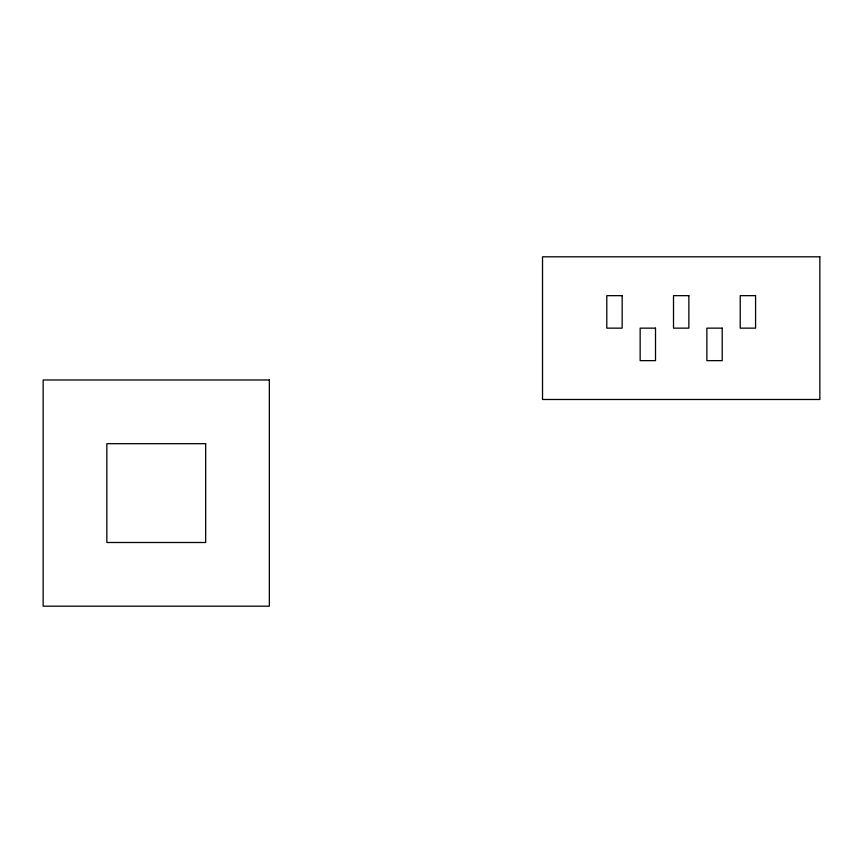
<?xml version="1.0" encoding="UTF-8"?>
<svg xmlns="http://www.w3.org/2000/svg" width="863" height="863" viewBox="0 0 863 863"><rect width="100%" height="100%" fill="white"/><g stroke="black" fill="none" stroke-linecap="round" stroke-linejoin="round"><path stroke-width="1.29" d="M819.85 256.807L542.525 256.807L542.525 399.483L819.85 399.483L819.85 256.807M622.158 295.653L606.797 295.653L606.797 328.145L622.158 328.145L622.158 295.653M688.868 295.653L673.507 295.653L673.507 328.145L688.868 328.145L688.868 295.653M755.578 295.653L740.227 295.653L740.227 328.145L755.578 328.145L755.578 295.653M655.513 328.145L640.152 328.145L640.152 360.637L655.513 360.637L655.513 328.145M722.223 328.145L706.862 328.145L706.862 360.637L722.223 360.637L722.223 328.145M269.353 379.99L43.15 379.99L43.15 606.193L269.353 606.193L269.353 379.99M205.664 443.679L106.839 443.679L106.839 542.503L205.664 542.503L205.664 443.679"/></g></svg>
